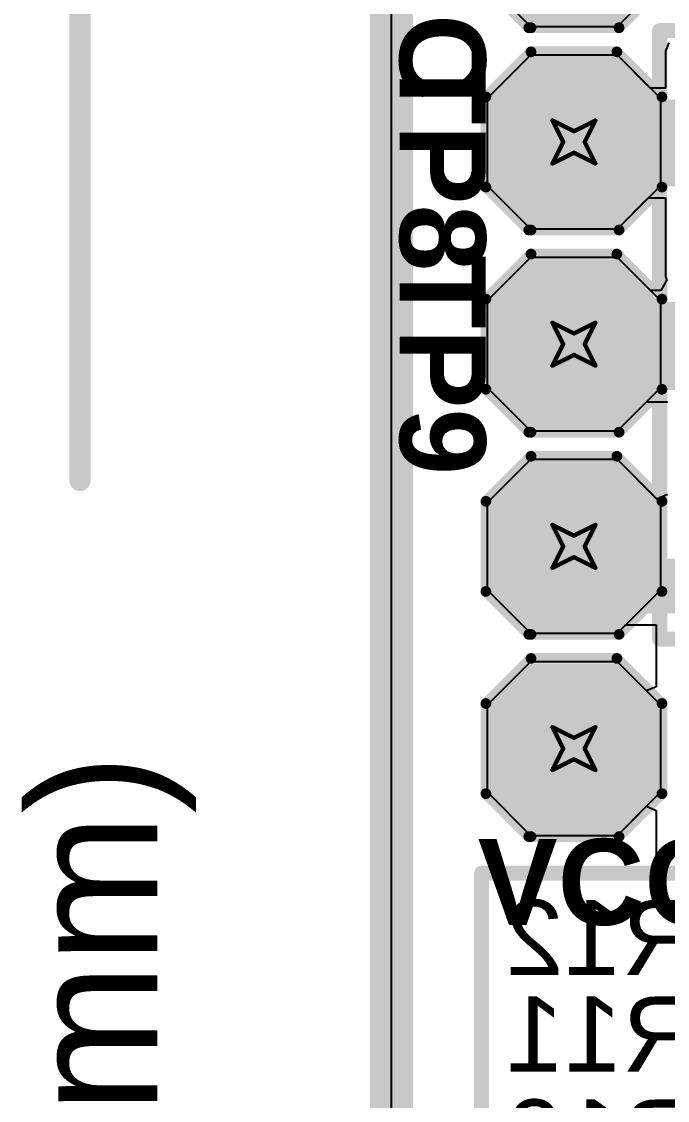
# Model space of a CAD drawing. Header units: inches. Extents: x -0.2 to 15.8, y 0 to 3.5.
# Drawn here: x -0.172 to 0.129, y 0.964 to 1.467 of the extents above; entities that cross this region are included whole.
import ezdxf

# ---------------------------------------------------------------- set-up
doc = ezdxf.new("R2010")
doc.units = ezdxf.units.IN
doc.header["$MEASUREMENT"] = 0
for name, color, linetype in [('Board Outline', 76, 'Continuous'), ('Bottom Layer', 5, 'Continuous'), ('Bottom Overlay', 54, 'Continuous'), ('Bottom Solder', 6, 'Continuous'), ('Dimension', 6, 'Continuous'), ('Drill Drawing', 1, 'Continuous'), ('Multi-Layer', 9, 'Continuous'), ('Pad Holes', 156, 'Continuous'), ('Signal_1', 16, 'Continuous'), ('Signal_2', 76, 'Continuous'), ('Top Layer', 1, 'Continuous'), ('Top Overlay', 2, 'Continuous'), ('Top Solder', 216, 'Continuous')]:
    doc.layers.add(name, color=color, linetype=linetype)
doc.styles.add('Arial', font='', dxfattribs={"height": 0.2})
doc.styles.add('Arial_Bold', font='', dxfattribs={"height": 0.2})
doc.styles.get('Arial').set_extended_font_data('Arial')
doc.styles.get('Arial_Bold').set_extended_font_data('Arial', bold=True)

msp = doc.modelspace()

# ---------------------------------------------------------------- hatches: boundary and pattern name
at = {"layer": 'Bottom Layer'}
for points in [[(0.10272, 1.44605), (0.06728, 1.44605), (0.04957, 1.42833), (0.04957, 1.3929), (0.06728, 1.37518), (0.10272, 1.37518), (0.12043, 1.3929), (0.12043, 1.42833)], [(0.155, 1.39), (0.155, 1.43029), (0.06, 1.43029), (0.06, 1.39)], [(0.10272, 1.35184), (0.06728, 1.35184), (0.04957, 1.33412), (0.04957, 1.29869), (0.06728, 1.28097), (0.10272, 1.28097), (0.12043, 1.29869), (0.12043, 1.33412)], [(0.155, 1.295), (0.155, 1.336), (0.06, 1.336), (0.06, 1.295)], [(0.10272, 1.25764), (0.06728, 1.25764), (0.04957, 1.23992), (0.04957, 1.20449), (0.06728, 1.18677), (0.10272, 1.18677), (0.12043, 1.20449), (0.12043, 1.23992)], [(0.154, 1.191), (0.154, 1.21643), (0.068, 1.21643), (0.068, 1.191)], [(0.10272, 1.16343), (0.06728, 1.16343), (0.04957, 1.14572), (0.04957, 1.11028), (0.06728, 1.09257), (0.10272, 1.09257), (0.12043, 1.11028), (0.12043, 1.14572)]]:
    msp.add_hatch(color=5, dxfattribs=at).paths.add_polyline_path(points)
at = {"layer": 'Bottom Solder'}
for points in [[(0.10472, 1.54425), (0.06528, 1.54425), (0.04557, 1.52453), (0.04557, 1.4851), (0.06528, 1.46538), (0.10472, 1.46538), (0.12443, 1.4851), (0.12443, 1.52453)], [(0.10472, 1.45005), (0.06528, 1.45005), (0.04557, 1.43033), (0.04557, 1.3909), (0.06528, 1.37118), (0.10472, 1.37118), (0.12443, 1.3909), (0.12443, 1.43033)], [(0.10472, 1.35584), (0.06528, 1.35584), (0.04557, 1.33612), (0.04557, 1.29669), (0.06528, 1.27697), (0.10472, 1.27697), (0.12443, 1.29669), (0.12443, 1.33612)], [(0.10472, 1.26164), (0.06528, 1.26164), (0.04557, 1.24192), (0.04557, 1.20249), (0.06528, 1.18277), (0.10472, 1.18277), (0.12443, 1.20249), (0.12443, 1.24192)], [(0.10472, 1.16743), (0.06528, 1.16743), (0.04557, 1.14772), (0.04557, 1.10828), (0.06528, 1.08857), (0.10472, 1.08857), (0.12443, 1.10828), (0.12443, 1.14772)]]:
    msp.add_hatch(color=6, dxfattribs=at).paths.add_polyline_path(points)
at = {"layer": 'Multi-Layer'}
for points in [[(0.10272, 1.44605), (0.06728, 1.44605), (0.04957, 1.42833), (0.04957, 1.3929), (0.06728, 1.37518), (0.10272, 1.37518), (0.12043, 1.3929), (0.12043, 1.42833)], [(0.10272, 1.35184), (0.06728, 1.35184), (0.04957, 1.33412), (0.04957, 1.29869), (0.06728, 1.28097), (0.10272, 1.28097), (0.12043, 1.29869), (0.12043, 1.33412)], [(0.10272, 1.25764), (0.06728, 1.25764), (0.04957, 1.23992), (0.04957, 1.20449), (0.06728, 1.18677), (0.10272, 1.18677), (0.12043, 1.20449), (0.12043, 1.23992)], [(0.10272, 1.16343), (0.06728, 1.16343), (0.04957, 1.14572), (0.04957, 1.11028), (0.06728, 1.09257), (0.10272, 1.09257), (0.12043, 1.11028), (0.12043, 1.14572)]]:
    msp.add_hatch(color=9, dxfattribs=at).paths.add_polyline_path(points)
at = {"layer": 'Pad Holes'}
h = msp.add_hatch(color=7, dxfattribs=at)
edge = h.paths.add_edge_path()
edge.add_arc((0.085, 1.41061), 0.01811, 0, 360)
h = msp.add_hatch(color=7, dxfattribs=at)
edge = h.paths.add_edge_path()
edge.add_arc((0.085, 1.31641), 0.01811, 0, 360)
h = msp.add_hatch(color=7, dxfattribs=at)
edge = h.paths.add_edge_path()
edge.add_arc((0.085, 1.2222), 0.01811, 0, 360)
h = msp.add_hatch(color=7, dxfattribs=at)
edge = h.paths.add_edge_path()
edge.add_arc((0.085, 1.128), 0.01811, 0, 360)
at = {"layer": 'Signal_1'}
for points in [[(0.10272, 1.44605), (0.06728, 1.44605), (0.04957, 1.42833), (0.04957, 1.3929), (0.06728, 1.37518), (0.10272, 1.37518), (0.12043, 1.3929), (0.12043, 1.42833)], [(0.10272, 1.35184), (0.06728, 1.35184), (0.04957, 1.33412), (0.04957, 1.29869), (0.06728, 1.28097), (0.10272, 1.28097), (0.12043, 1.29869), (0.12043, 1.33412)], [(0.10272, 1.25764), (0.06728, 1.25764), (0.04957, 1.23992), (0.04957, 1.20449), (0.06728, 1.18677), (0.10272, 1.18677), (0.12043, 1.20449), (0.12043, 1.23992)], [(0.10272, 1.16343), (0.06728, 1.16343), (0.04957, 1.14572), (0.04957, 1.11028), (0.06728, 1.09257), (0.10272, 1.09257), (0.12043, 1.11028), (0.12043, 1.14572)]]:
    msp.add_hatch(color=16, dxfattribs=at).paths.add_polyline_path(points)
at = {"layer": 'Signal_2'}
for points in [[(0.10272, 1.44605), (0.06728, 1.44605), (0.04957, 1.42833), (0.04957, 1.3929), (0.06728, 1.37518), (0.10272, 1.37518), (0.12043, 1.3929), (0.12043, 1.42833)], [(0.10272, 1.35184), (0.06728, 1.35184), (0.04957, 1.33412), (0.04957, 1.29869), (0.06728, 1.28097), (0.10272, 1.28097), (0.12043, 1.29869), (0.12043, 1.33412)], [(0.10272, 1.25764), (0.06728, 1.25764), (0.04957, 1.23992), (0.04957, 1.20449), (0.06728, 1.18677), (0.10272, 1.18677), (0.12043, 1.20449), (0.12043, 1.23992)], [(0.10272, 1.16343), (0.06728, 1.16343), (0.04957, 1.14572), (0.04957, 1.11028), (0.06728, 1.09257), (0.10272, 1.09257), (0.12043, 1.11028), (0.12043, 1.14572)]]:
    msp.add_hatch(color=76, dxfattribs=at).paths.add_polyline_path(points)
at = {"layer": 'Top Layer'}
for points in [[(0.10272, 1.44605), (0.06728, 1.44605), (0.04957, 1.42833), (0.04957, 1.3929), (0.06728, 1.37518), (0.10272, 1.37518), (0.12043, 1.3929), (0.12043, 1.42833)], [(0.10272, 1.35184), (0.06728, 1.35184), (0.04957, 1.33412), (0.04957, 1.29869), (0.06728, 1.28097), (0.10272, 1.28097), (0.12043, 1.29869), (0.12043, 1.33412)], [(0.10272, 1.25764), (0.06728, 1.25764), (0.04957, 1.23992), (0.04957, 1.20449), (0.06728, 1.18677), (0.10272, 1.18677), (0.12043, 1.20449), (0.12043, 1.23992)], [(0.10272, 1.16343), (0.06728, 1.16343), (0.04957, 1.14572), (0.04957, 1.11028), (0.06728, 1.09257), (0.10272, 1.09257), (0.12043, 1.11028), (0.12043, 1.14572)]]:
    msp.add_hatch(color=1, dxfattribs=at).paths.add_polyline_path(points)
at = {"layer": 'Top Solder'}
for points in [[(0.10472, 1.54425), (0.06528, 1.54425), (0.04557, 1.52453), (0.04557, 1.4851), (0.06528, 1.46538), (0.10472, 1.46538), (0.12443, 1.4851), (0.12443, 1.52453)], [(0.10472, 1.45005), (0.06528, 1.45005), (0.04557, 1.43033), (0.04557, 1.3909), (0.06528, 1.37118), (0.10472, 1.37118), (0.12443, 1.3909), (0.12443, 1.43033)], [(0.10472, 1.35584), (0.06528, 1.35584), (0.04557, 1.33612), (0.04557, 1.29669), (0.06528, 1.27697), (0.10472, 1.27697), (0.12443, 1.29669), (0.12443, 1.33612)], [(0.10472, 1.26164), (0.06528, 1.26164), (0.04557, 1.24192), (0.04557, 1.20249), (0.06528, 1.18277), (0.10472, 1.18277), (0.12443, 1.20249), (0.12443, 1.24192)], [(0.10472, 1.16743), (0.06528, 1.16743), (0.04557, 1.14772), (0.04557, 1.10828), (0.06528, 1.08857), (0.10472, 1.08857), (0.12443, 1.10828), (0.12443, 1.14772)]]:
    msp.add_hatch(color=216, dxfattribs=at).paths.add_polyline_path(points)

# ---------------------------------------------------------------- linework, layer by layer
at = {"layer": 'Board Outline', "const_width": 0.02}
msp.add_lwpolyline([(0, 1.966), (0, 0)], dxfattribs=at)
at = {"layer": 'Bottom Layer'}
for p, q in [((0, 0), (0, 1.9627)), ((0.04457, 1.4846), (0.06478, 1.46438)), ((0.10522, 1.46438), (0.12543, 1.4846)), ((0.06478, 1.46438), (0.10522, 1.46438)), ((0.12917, 1.45683), (0.12759, 1.453)), ((0.12759, 1.453), (0.12759, 1.4357)), ((0.06478, 1.45104), (0.04457, 1.43083)), ((0.10522, 1.45104), (0.06478, 1.45104)), ((0.12056, 1.4357), (0.10522, 1.45104)), ((0.12759, 1.4357), (0.12056, 1.4357)), ((0.04457, 1.43083), (0.04457, 1.3904)), ((0.04457, 1.3904), (0.06478, 1.37018)), ((0.10522, 1.37018), (0.11963, 1.38459)), ((0.11963, 1.38459), (0.12759, 1.38459)), ((0.12759, 1.38459), (0.12759, 1.348)), ((0.06478, 1.37018), (0.10522, 1.37018)), ((0.06478, 1.35684), (0.04457, 1.33662)), ((0.10522, 1.35684), (0.06478, 1.35684)), ((0.12065, 1.34141), (0.10522, 1.35684)), ((0.12759, 1.348), (0.12825, 1.34641)), ((0.12825, 1.34641), (0.1254, 1.34141)), ((0.1254, 1.34141), (0.12065, 1.34141)), ((0.04457, 1.33662), (0.04457, 1.29619)), ((0.04457, 1.29619), (0.06478, 1.27598)), ((0.10522, 1.27598), (0.11883, 1.28959)), ((0.11883, 1.28959), (0.12859, 1.28959)), ((0.06478, 1.27598), (0.10522, 1.27598)), ((0.06478, 1.26264), (0.04457, 1.24242)), ((0.10522, 1.26264), (0.06478, 1.26264)), ((0.12359, 1.24427), (0.10522, 1.26264)), ((0.04457, 1.24242), (0.04457, 1.20199)), ((0.12859, 1.24634), (0.12359, 1.24427)), ((0.04457, 1.20199), (0.06478, 1.18177)), ((0.06478, 1.18177), (0.10522, 1.18177)), ((0.10522, 1.18177), (0.10903, 1.18559)), ((0.10903, 1.18559), (0.12337, 1.18559)), ((0.12337, 1.18559), (0.12337, 1.15681)), ((0.06478, 1.16843), (0.04457, 1.14822)), ((0.10522, 1.16843), (0.06478, 1.16843)), ((0.11875, 1.1549), (0.10522, 1.16843)), ((0.12337, 1.15681), (0.11875, 1.1549)), ((0.04457, 1.14822), (0.04457, 1.10778)), ((0.04457, 1.10778), (0.06478, 1.08757)), ((0.10522, 1.08757), (0.11875, 1.1011)), ((0.11875, 1.1011), (0.12337, 1.09919)), ((0.12337, 1.09919), (0.12337, 1.06043)), ((0.06478, 1.08757), (0.10522, 1.08757)), ((0.12337, 1.06043), (0.12415, 1.05653)), ((0.12415, 1.05653), (0.12636, 1.05322)), ((0.12636, 1.05322), (0.17179, 1.00779))]:
    msp.add_line(p, q, dxfattribs=at)
at = {"layer": 'Bottom Layer', "const_width": 0.01}
for points in [[(0.085, 1.22229), (0.09979, 1.22229)], [(0.09979, 1.22229), (0.11807, 1.204)], [(0.11807, 1.204), (0.14157, 1.204)]]:
    msp.add_lwpolyline(points, dxfattribs=at)
at = {"layer": 'Bottom Layer', "const_width": 0.005}
for points in [[(0.0825, 1.22229, 1), (0.0875, 1.22229, 1)], [(0.09729, 1.22229, 1), (0.10229, 1.22229, 1)], [(0.09729, 1.22229, 1), (0.10229, 1.22229, 1)], [(0.11557, 1.204, 1), (0.12057, 1.204, 1)], [(0.11557, 1.204, 1), (0.12057, 1.204, 1)]]:
    msp.add_lwpolyline(points, format="xyb", close=True, dxfattribs=at)
at = {"layer": 'Bottom Overlay', "const_width": 0.007}
for points in [[(0.12492, 1.179), (0.12492, 1.4625)], [(0.12492, 1.4625), (0.202, 1.4625)], [(0.12492, 1.179), (0.202, 1.179)], [(0.042, 0.729), (0.042, 1.07)], [(0.042, 1.07), (0.154, 1.07)]]:
    msp.add_lwpolyline(points, dxfattribs=at)
at = {"layer": 'Bottom Overlay', "const_width": 0.0035}
for points in [[(0.12317, 1.4625, 1), (0.12667, 1.4625, 1)], [(0.12317, 1.4625, 1), (0.12667, 1.4625, 1)], [(0.12317, 1.179, 1), (0.12667, 1.179, 1)], [(0.12317, 1.179, 1), (0.12667, 1.179, 1)], [(0.04025, 1.07, 1), (0.04375, 1.07, 1)], [(0.04025, 1.07, 1), (0.04375, 1.07, 1)]]:
    msp.add_lwpolyline(points, format="xyb", close=True, dxfattribs=at)
at = {"layer": 'Dimension', "const_width": 0.01}
for points in [[(0, 0.02), (0, 2.098)], [(-0.145, 1.25291), (-0.145, 1.966)]]:
    msp.add_lwpolyline(points, dxfattribs=at)
at = {"layer": 'Dimension', "const_width": 0.005}
msp.add_lwpolyline([(-0.1475, 1.25291, 1), (-0.1425, 1.25291, 1)], format="xyb", close=True, dxfattribs=at)
at = {"layer": 'Drill Drawing', "const_width": 0.002}
for points in [[(0.075, 1.42061), (0.085, 1.41561)], [(0.075, 1.42061), (0.08, 1.41061)], [(0.085, 1.41561), (0.095, 1.42061)], [(0.09, 1.41061), (0.095, 1.42061)], [(0.075, 1.40061), (0.08, 1.41061)], [(0.09, 1.41061), (0.095, 1.40061)], [(0.075, 1.40061), (0.085, 1.40561)], [(0.085, 1.40561), (0.095, 1.40061)], [(0.075, 1.32641), (0.085, 1.32141)], [(0.075, 1.32641), (0.08, 1.31641)], [(0.085, 1.32141), (0.095, 1.32641)], [(0.09, 1.31641), (0.095, 1.32641)], [(0.075, 1.30641), (0.08, 1.31641)], [(0.09, 1.31641), (0.095, 1.30641)], [(0.075, 1.30641), (0.085, 1.31141)], [(0.085, 1.31141), (0.095, 1.30641)], [(0.075, 1.2322), (0.085, 1.2272)], [(0.075, 1.2322), (0.08, 1.2222)], [(0.085, 1.2272), (0.095, 1.2322)], [(0.09, 1.2222), (0.095, 1.2322)], [(0.075, 1.2122), (0.08, 1.2222)], [(0.09, 1.2222), (0.095, 1.2122)], [(0.075, 1.2122), (0.085, 1.2172)], [(0.085, 1.2172), (0.095, 1.2122)], [(0.075, 1.138), (0.085, 1.133)], [(0.075, 1.138), (0.08, 1.128)], [(0.085, 1.133), (0.095, 1.138)], [(0.09, 1.128), (0.095, 1.138)], [(0.075, 1.118), (0.08, 1.128)], [(0.09, 1.128), (0.095, 1.118)], [(0.075, 1.118), (0.085, 1.123)], [(0.085, 1.123), (0.095, 1.118)]]:
    msp.add_lwpolyline(points, dxfattribs=at)
at = {"layer": 'Drill Drawing', "const_width": 0.001}
for points in [[(0.0745, 1.42061, 1), (0.0755, 1.42061, 1)], [(0.0745, 1.42061, 1), (0.0755, 1.42061, 1)], [(0.0945, 1.42061, 1), (0.0955, 1.42061, 1)], [(0.0945, 1.42061, 1), (0.0955, 1.42061, 1)], [(0.0845, 1.41561, 1), (0.0855, 1.41561, 1)], [(0.0845, 1.41561, 1), (0.0855, 1.41561, 1)], [(0.0795, 1.41061, 1), (0.0805, 1.41061, 1)], [(0.0795, 1.41061, 1), (0.0805, 1.41061, 1)], [(0.0895, 1.41061, 1), (0.0905, 1.41061, 1)], [(0.0895, 1.41061, 1), (0.0905, 1.41061, 1)], [(0.0845, 1.40561, 1), (0.0855, 1.40561, 1)], [(0.0845, 1.40561, 1), (0.0855, 1.40561, 1)], [(0.0745, 1.40061, 1), (0.0755, 1.40061, 1)], [(0.0745, 1.40061, 1), (0.0755, 1.40061, 1)], [(0.0945, 1.40061, 1), (0.0955, 1.40061, 1)], [(0.0945, 1.40061, 1), (0.0955, 1.40061, 1)], [(0.0745, 1.32641, 1), (0.0755, 1.32641, 1)], [(0.0745, 1.32641, 1), (0.0755, 1.32641, 1)], [(0.0945, 1.32641, 1), (0.0955, 1.32641, 1)], [(0.0945, 1.32641, 1), (0.0955, 1.32641, 1)], [(0.0845, 1.32141, 1), (0.0855, 1.32141, 1)], [(0.0845, 1.32141, 1), (0.0855, 1.32141, 1)], [(0.0795, 1.31641, 1), (0.0805, 1.31641, 1)], [(0.0795, 1.31641, 1), (0.0805, 1.31641, 1)], [(0.0895, 1.31641, 1), (0.0905, 1.31641, 1)], [(0.0895, 1.31641, 1), (0.0905, 1.31641, 1)], [(0.0845, 1.31141, 1), (0.0855, 1.31141, 1)], [(0.0845, 1.31141, 1), (0.0855, 1.31141, 1)], [(0.0745, 1.30641, 1), (0.0755, 1.30641, 1)], [(0.0745, 1.30641, 1), (0.0755, 1.30641, 1)], [(0.0945, 1.30641, 1), (0.0955, 1.30641, 1)], [(0.0945, 1.30641, 1), (0.0955, 1.30641, 1)], [(0.0745, 1.2322, 1), (0.0755, 1.2322, 1)], [(0.0745, 1.2322, 1), (0.0755, 1.2322, 1)], [(0.0945, 1.2322, 1), (0.0955, 1.2322, 1)], [(0.0945, 1.2322, 1), (0.0955, 1.2322, 1)], [(0.0845, 1.2272, 1), (0.0855, 1.2272, 1)], [(0.0845, 1.2272, 1), (0.0855, 1.2272, 1)], [(0.0795, 1.2222, 1), (0.0805, 1.2222, 1)], [(0.0795, 1.2222, 1), (0.0805, 1.2222, 1)], [(0.0895, 1.2222, 1), (0.0905, 1.2222, 1)], [(0.0895, 1.2222, 1), (0.0905, 1.2222, 1)], [(0.0845, 1.2172, 1), (0.0855, 1.2172, 1)], [(0.0845, 1.2172, 1), (0.0855, 1.2172, 1)], [(0.0745, 1.2122, 1), (0.0755, 1.2122, 1)], [(0.0745, 1.2122, 1), (0.0755, 1.2122, 1)], [(0.0945, 1.2122, 1), (0.0955, 1.2122, 1)], [(0.0945, 1.2122, 1), (0.0955, 1.2122, 1)], [(0.0745, 1.138, 1), (0.0755, 1.138, 1)], [(0.0745, 1.138, 1), (0.0755, 1.138, 1)], [(0.0945, 1.138, 1), (0.0955, 1.138, 1)], [(0.0945, 1.138, 1), (0.0955, 1.138, 1)], [(0.0845, 1.133, 1), (0.0855, 1.133, 1)], [(0.0845, 1.133, 1), (0.0855, 1.133, 1)], [(0.0795, 1.128, 1), (0.0805, 1.128, 1)], [(0.0795, 1.128, 1), (0.0805, 1.128, 1)], [(0.0895, 1.128, 1), (0.0905, 1.128, 1)], [(0.0895, 1.128, 1), (0.0905, 1.128, 1)], [(0.0845, 1.123, 1), (0.0855, 1.123, 1)], [(0.0845, 1.123, 1), (0.0855, 1.123, 1)], [(0.0745, 1.118, 1), (0.0755, 1.118, 1)], [(0.0745, 1.118, 1), (0.0755, 1.118, 1)], [(0.0945, 1.118, 1), (0.0955, 1.118, 1)], [(0.0945, 1.118, 1), (0.0955, 1.118, 1)]]:
    msp.add_lwpolyline(points, format="xyb", close=True, dxfattribs=at)
at = {"layer": 'Signal_1'}
for p, q in [((0, 0), (0, 1.9627)), ((0.06478, 1.45104), (0.04457, 1.43083)), ((0.10522, 1.45104), (0.06478, 1.45104)), ((0.12543, 1.43083), (0.10522, 1.45104)), ((0.04457, 1.43083), (0.04457, 1.3904)), ((0.12543, 1.3904), (0.12543, 1.43083)), ((0.04457, 1.3904), (0.06478, 1.37018)), ((0.10522, 1.37018), (0.12543, 1.3904)), ((0.06478, 1.37018), (0.10522, 1.37018)), ((0.06478, 1.35684), (0.04457, 1.33662)), ((0.10522, 1.35684), (0.06478, 1.35684)), ((0.12543, 1.33662), (0.10522, 1.35684)), ((0.04457, 1.33662), (0.04457, 1.29619)), ((0.12543, 1.29619), (0.12543, 1.33662)), ((0.04457, 1.29619), (0.06478, 1.27598)), ((0.10522, 1.27598), (0.12543, 1.29619)), ((0.06478, 1.27598), (0.10522, 1.27598)), ((0.06478, 1.26264), (0.04457, 1.24242)), ((0.10522, 1.26264), (0.06478, 1.26264)), ((0.12543, 1.24242), (0.10522, 1.26264)), ((0.04457, 1.24242), (0.04457, 1.20199)), ((0.12543, 1.20199), (0.12543, 1.24242)), ((0.04457, 1.20199), (0.06478, 1.18177)), ((0.10522, 1.18177), (0.12543, 1.20199)), ((0.06478, 1.18177), (0.10522, 1.18177))]:
    msp.add_line(p, q, dxfattribs=at)
at = {"layer": 'Signal_2'}
for p, q in [((0, 0), (0, 1.9627)), ((0.06478, 1.45104), (0.04457, 1.43083)), ((0.10522, 1.45104), (0.06478, 1.45104)), ((0.12543, 1.43083), (0.10522, 1.45104)), ((0.04457, 1.43083), (0.04457, 1.3904)), ((0.12543, 1.3904), (0.12543, 1.43083)), ((0.04457, 1.3904), (0.06478, 1.37018)), ((0.10522, 1.37018), (0.12543, 1.3904)), ((0.06478, 1.37018), (0.10522, 1.37018)), ((0.06478, 1.35684), (0.04457, 1.33662)), ((0.10522, 1.35684), (0.06478, 1.35684)), ((0.12543, 1.33662), (0.10522, 1.35684)), ((0.04457, 1.33662), (0.04457, 1.29619)), ((0.12543, 1.29619), (0.12543, 1.33662)), ((0.04457, 1.29619), (0.06478, 1.27598)), ((0.10522, 1.27598), (0.12543, 1.29619)), ((0.06478, 1.27598), (0.10522, 1.27598)), ((0.06478, 1.26264), (0.04457, 1.24242)), ((0.10522, 1.26264), (0.06478, 1.26264)), ((0.12543, 1.24242), (0.10522, 1.26264)), ((0.04457, 1.24242), (0.04457, 1.20199)), ((0.12543, 1.20199), (0.12543, 1.24242)), ((0.04457, 1.20199), (0.06478, 1.18177)), ((0.10522, 1.18177), (0.12543, 1.20199)), ((0.06478, 1.18177), (0.10522, 1.18177))]:
    msp.add_line(p, q, dxfattribs=at)
at = {"layer": 'Top Layer'}
for p, q in [((0, 0), (0, 1.9627)), ((0.04457, 1.4846), (0.06478, 1.46438)), ((0.10522, 1.46438), (0.12543, 1.4846)), ((0.06478, 1.46438), (0.10522, 1.46438)), ((0.06478, 1.45104), (0.04457, 1.43083)), ((0.10522, 1.45104), (0.06478, 1.45104)), ((0.12543, 1.43083), (0.10522, 1.45104)), ((0.04457, 1.43083), (0.04457, 1.3904)), ((0.12543, 1.3904), (0.12543, 1.43083)), ((0.04457, 1.3904), (0.06478, 1.37018)), ((0.10522, 1.37018), (0.12543, 1.3904)), ((0.06478, 1.37018), (0.10522, 1.37018)), ((0.06478, 1.35684), (0.04457, 1.33662)), ((0.10522, 1.35684), (0.06478, 1.35684)), ((0.12543, 1.33662), (0.10522, 1.35684)), ((0.04457, 1.33662), (0.04457, 1.29619)), ((0.12543, 1.29619), (0.12543, 1.33662)), ((0.04457, 1.29619), (0.06478, 1.27598)), ((0.10522, 1.27598), (0.12543, 1.29619)), ((0.06478, 1.27598), (0.10522, 1.27598)), ((0.06478, 1.26264), (0.04457, 1.24242)), ((0.10522, 1.26264), (0.06478, 1.26264)), ((0.12543, 1.24242), (0.10522, 1.26264)), ((0.04457, 1.24242), (0.04457, 1.20199)), ((0.12543, 1.20199), (0.12543, 1.24242)), ((0.04457, 1.20199), (0.06478, 1.18177)), ((0.10522, 1.18177), (0.12543, 1.20199)), ((0.06478, 1.18177), (0.10522, 1.18177)), ((0.06478, 1.16843), (0.04457, 1.14822)), ((0.10522, 1.16843), (0.06478, 1.16843)), ((0.12543, 1.14822), (0.10522, 1.16843)), ((0.04457, 1.14822), (0.04457, 1.10778)), ((0.12543, 1.10778), (0.12543, 1.14822)), ((0.04457, 1.10778), (0.06478, 1.08757)), ((0.10522, 1.08757), (0.12543, 1.10778)), ((0.06478, 1.08757), (0.10522, 1.08757))]:
    msp.add_line(p, q, dxfattribs=at)
at = {"layer": 'Top Overlay', "const_width": 0.005}
for points in [[(0.044, 1.48382), (0.064, 1.46382)], [(0.106, 1.46382), (0.126, 1.48382)], [(0.065, 1.46382), (0.106, 1.46382)], [(0.044, 1.43161), (0.065, 1.45261)], [(0.065, 1.45261), (0.105, 1.45261)], [(0.105, 1.45261), (0.126, 1.43161)], [(0.044, 1.38961), (0.044, 1.43161)], [(0.126, 1.38961), (0.126, 1.43161)], [(0.044, 1.38961), (0.064, 1.36961)], [(0.106, 1.36961), (0.126, 1.38961)], [(0.065, 1.36961), (0.106, 1.36961)], [(0.044, 1.33741), (0.065, 1.35841)], [(0.065, 1.35841), (0.105, 1.35841)], [(0.105, 1.35841), (0.126, 1.33741)], [(0.044, 1.29541), (0.044, 1.33741)], [(0.126, 1.29541), (0.126, 1.33741)], [(0.044, 1.29541), (0.064, 1.27541)], [(0.106, 1.27541), (0.126, 1.29541)], [(0.065, 1.27541), (0.106, 1.27541)], [(0.044, 1.2432), (0.065, 1.2642)], [(0.065, 1.2642), (0.105, 1.2642)], [(0.105, 1.2642), (0.126, 1.2432)], [(0.044, 1.2012), (0.044, 1.2432)], [(0.126, 1.2012), (0.126, 1.2432)], [(0.044, 1.2012), (0.064, 1.1812)], [(0.106, 1.1812), (0.126, 1.2012)], [(0.065, 1.1812), (0.106, 1.1812)], [(0.044, 1.149), (0.065, 1.17)], [(0.065, 1.17), (0.105, 1.17)], [(0.105, 1.17), (0.126, 1.149)], [(0.044, 1.107), (0.044, 1.149)], [(0.126, 1.107), (0.126, 1.149)], [(0.044, 1.107), (0.064, 1.087)], [(0.106, 1.087), (0.126, 1.107)], [(0.065, 1.087), (0.106, 1.087)]]:
    msp.add_lwpolyline(points, dxfattribs=at)
at = {"layer": 'Top Overlay', "const_width": 0.0025}
for points in [[(0.06275, 1.46382, 1), (0.06525, 1.46382, 1)], [(0.06375, 1.46382, 1), (0.06625, 1.46382, 1)], [(0.10475, 1.46382, 1), (0.10725, 1.46382, 1)], [(0.10475, 1.46382, 1), (0.10725, 1.46382, 1)], [(0.06375, 1.45261, 1), (0.06625, 1.45261, 1)], [(0.06375, 1.45261, 1), (0.06625, 1.45261, 1)], [(0.10375, 1.45261, 1), (0.10625, 1.45261, 1)], [(0.10375, 1.45261, 1), (0.10625, 1.45261, 1)], [(0.04275, 1.43161, 1), (0.04525, 1.43161, 1)], [(0.04275, 1.43161, 1), (0.04525, 1.43161, 1)], [(0.12475, 1.43161, 1), (0.12725, 1.43161, 1)], [(0.12475, 1.43161, 1), (0.12725, 1.43161, 1)], [(0.04275, 1.38961, 1), (0.04525, 1.38961, 1)], [(0.04275, 1.38961, 1), (0.04525, 1.38961, 1)], [(0.12475, 1.38961, 1), (0.12725, 1.38961, 1)], [(0.12475, 1.38961, 1), (0.12725, 1.38961, 1)], [(0.06275, 1.36961, 1), (0.06525, 1.36961, 1)], [(0.06375, 1.36961, 1), (0.06625, 1.36961, 1)], [(0.10475, 1.36961, 1), (0.10725, 1.36961, 1)], [(0.10475, 1.36961, 1), (0.10725, 1.36961, 1)], [(0.06375, 1.35841, 1), (0.06625, 1.35841, 1)], [(0.06375, 1.35841, 1), (0.06625, 1.35841, 1)], [(0.10375, 1.35841, 1), (0.10625, 1.35841, 1)], [(0.10375, 1.35841, 1), (0.10625, 1.35841, 1)], [(0.04275, 1.33741, 1), (0.04525, 1.33741, 1)], [(0.04275, 1.33741, 1), (0.04525, 1.33741, 1)], [(0.12475, 1.33741, 1), (0.12725, 1.33741, 1)], [(0.12475, 1.33741, 1), (0.12725, 1.33741, 1)], [(0.04275, 1.29541, 1), (0.04525, 1.29541, 1)], [(0.04275, 1.29541, 1), (0.04525, 1.29541, 1)], [(0.12475, 1.29541, 1), (0.12725, 1.29541, 1)], [(0.12475, 1.29541, 1), (0.12725, 1.29541, 1)], [(0.06275, 1.27541, 1), (0.06525, 1.27541, 1)], [(0.06375, 1.27541, 1), (0.06625, 1.27541, 1)], [(0.10475, 1.27541, 1), (0.10725, 1.27541, 1)], [(0.10475, 1.27541, 1), (0.10725, 1.27541, 1)], [(0.06375, 1.2642, 1), (0.06625, 1.2642, 1)], [(0.06375, 1.2642, 1), (0.06625, 1.2642, 1)], [(0.10375, 1.2642, 1), (0.10625, 1.2642, 1)], [(0.10375, 1.2642, 1), (0.10625, 1.2642, 1)], [(0.04275, 1.2432, 1), (0.04525, 1.2432, 1)], [(0.04275, 1.2432, 1), (0.04525, 1.2432, 1)], [(0.12475, 1.2432, 1), (0.12725, 1.2432, 1)], [(0.12475, 1.2432, 1), (0.12725, 1.2432, 1)], [(0.04275, 1.2012, 1), (0.04525, 1.2012, 1)], [(0.04275, 1.2012, 1), (0.04525, 1.2012, 1)], [(0.12475, 1.2012, 1), (0.12725, 1.2012, 1)], [(0.12475, 1.2012, 1), (0.12725, 1.2012, 1)], [(0.06275, 1.1812, 1), (0.06525, 1.1812, 1)], [(0.06375, 1.1812, 1), (0.06625, 1.1812, 1)], [(0.10475, 1.1812, 1), (0.10725, 1.1812, 1)], [(0.10475, 1.1812, 1), (0.10725, 1.1812, 1)], [(0.06375, 1.17, 1), (0.06625, 1.17, 1)], [(0.06375, 1.17, 1), (0.06625, 1.17, 1)], [(0.10375, 1.17, 1), (0.10625, 1.17, 1)], [(0.10375, 1.17, 1), (0.10625, 1.17, 1)], [(0.04275, 1.149, 1), (0.04525, 1.149, 1)], [(0.04275, 1.149, 1), (0.04525, 1.149, 1)], [(0.12475, 1.149, 1), (0.12725, 1.149, 1)], [(0.12475, 1.149, 1), (0.12725, 1.149, 1)], [(0.04275, 1.107, 1), (0.04525, 1.107, 1)], [(0.04275, 1.107, 1), (0.04525, 1.107, 1)], [(0.12475, 1.107, 1), (0.12725, 1.107, 1)], [(0.12475, 1.107, 1), (0.12725, 1.107, 1)], [(0.06275, 1.087, 1), (0.06525, 1.087, 1)], [(0.06375, 1.087, 1), (0.06625, 1.087, 1)], [(0.10475, 1.087, 1), (0.10725, 1.087, 1)], [(0.10475, 1.087, 1), (0.10725, 1.087, 1)]]:
    msp.add_lwpolyline(points, format="xyb", close=True, dxfattribs=at)

# ---------------------------------------------------------------- texts
at = {"layer": 'Bottom Overlay', "style": 'Arial', "text_generation_flag": 2}
for s, p in [('R12', (0.14274, 1.02251)), ('R11', (0.1429, 0.97751)), ('R10', (0.14274, 0.92951))]:
    msp.add_text(s, height=0.035, dxfattribs=at).set_placement(p)
at = {"layer": 'Dimension', "style": 'Arial'}
msp.add_text('49.94 (mm)', height=0.06, rotation=90, dxfattribs=at).set_placement((-0.10901, 0.69709))
at = {"layer": 'Top Overlay', "style": 'Arial_Bold'}
for s, rotation, p in [('VCC', 270, (0.00387, 1.54784)), ('TP8', 270, (0.00391, 1.45284)), ('TP9', 270, (0.00391, 1.35784)), ('VCC', 360, (0.04016, 1.04587))]:
    msp.add_text(s, height=0.04, rotation=rotation, dxfattribs=at).set_placement(p)

doc.saveas('drawing.dxf')
